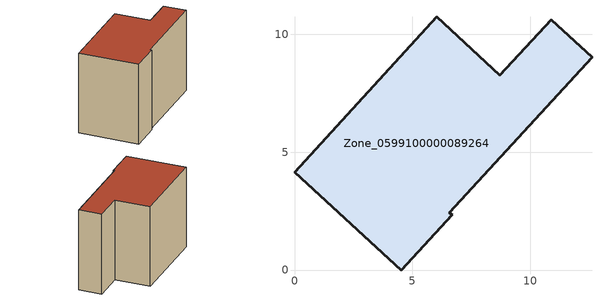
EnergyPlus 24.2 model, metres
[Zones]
Zone_0599100000089264
 floor ground (C_G): 12.61,9.03 6.57,2.44 6.68,2.34 4.53,0 0,4.15 6.02,10.73 8.71,8.26 10.88,10.62 z0
 wall outside (C_F): 4.53,0 6.68,2.34 6.57,2.44 12.61,9.03 10.88,10.62 8.71,8.26 6.02,10.73 0,4.15 4.53,0 z0:8.41
 roof outside (C_R): 6.57,2.44 12.61,9.03 10.88,10.62 8.71,8.26 6.02,10.73 0,4.15 4.53,0 6.68,2.34 z8.41
[BUILDING]
Pand.0599100000089264: North Axis=0; Terrain=City; Loads Convergence Tolerance Value=0.04; Temperature Convergence Tolerance Value=0.4; Solar Distribution=FullExterior; Maximum Number of Warmup Days=25; Minimum Number of Warmup Days=1
[Site:Location]
Rotterdam.The.Hague.AP_ZH_NLD Design_Conditions: Latitude=51.96; Longitude=4.45; Time Zone=1; Elevation=-4.5
[SITE:GROUNDTEMPERATURE:BUILDINGSURFACE]
18, 18, 18, 18, 18, 18, 18, 18, 18, 18, 18, 18
[MATERIAL] Thermal Absorptance=0.9; Solar Absorptance=0.7; Visible Absorptance=0.7
Name | Roughness | Thickness | Conductivity | Density | Specific Heat
G.TI.1975-1991 | MediumSmooth | 0.15 | 0.288461 | 540 | 1210
F.TI.1975-1991 | Rough | 0.3 | 0.230769 | 1920 | 840
R.TI.1975-1991 | MediumRough | 0.2 | 0.153846 | 1500 | 1000
[CONSTRUCTION]
C_G: G.TI.1975-1991
C_F: F.TI.1975-1991
C_R: R.TI.1975-1991
[ZONE]
Zone_0599100000089264: Type=1; Multiplier=1; Ceiling Height=Autocalculate; Volume=Autocalculate; Floor Area=autocalculate; Part of Total Floor Area=Yes
[ZONEINFILTRATION:DESIGNFLOWRATE]
Infil_Zone_0599100000089264: Zone or ZoneList or Space or SpaceList=Zone_0599100000089264; Schedule=AlwaysOn; Design Flow Rate Calculation Method=Flow/Area; Flow Rate per Floor Area=0.003; Constant Term Coefficient=1; Temperature Term Coefficient=0; Velocity Term Coefficient=0; Velocity Squared Term Coefficient=0
[HVACTEMPLATE:ZONE:IDEALLOADSAIRSYSTEM]
Zone_0599100000089264: Maximum Heating Supply Air Temperature=50; Minimum Cooling Supply Air Temperature=13; Maximum Heating Supply Air Humidity Ratio=0.0156; Minimum Cooling Supply Air Humidity Ratio=0.0077; Heating Limit=NoLimit; Cooling Limit=NoLimit; Dehumidification Control Type=ConstantSensibleHeatRatio; Cooling Sensible Heat Ratio=0.7; Dehumidification Setpoint=60; Humidification Control Type=None; Humidification Setpoint=30; Outdoor Air Method=None; Outdoor Air Flow Rate per Person=0.00944; Outdoor Air Flow Rate per Zone Floor Area=0; Outdoor Air Flow Rate per Zone=0; Demand Controlled Ventilation Type=None; Outdoor Air Economizer Type=NoEconomizer; Heat Recovery Type=None; Sensible Heat Recovery Effectiveness=0.7; Latent Heat Recovery Effectiveness=0.65
[ZONECONTROL:THERMOSTAT]
ThermostatControl_Zone_0599100000089264: Zone or ZoneList=Zone_0599100000089264; Control Type Schedule=DualSetpointControlType; Control 1=Thermostat_Zone_0599100000089264; Temperature Difference Between Cutout And Setpoint=0
[THERMOSTATSETPOINT:DUALSETPOINT]
Thermostat_Zone_0599100000089264: Heating Setpoint Temperature Schedule=HeatingSetpoint_Zone_0599100000089264; Cooling Setpoint Temperature Schedule=CoolingSetpoint_Zone_0599100000089264
[SCHEDULE:COMPACT]
HeatingSetpoint_Zone_0599100000089264: Through: 12/31, For: AllDays, Until: 24:00, 21
CoolingSetpoint_Zone_0599100000089264: Through: 12/31, For: AllDays, Until: 24:00, 24
DualSetpointControlType: Through: 12/31, For: AllDays, Until: 24:00, 4
AlwaysOn: Through: 12/31, For: AllDays, Until: 24:00, 1
